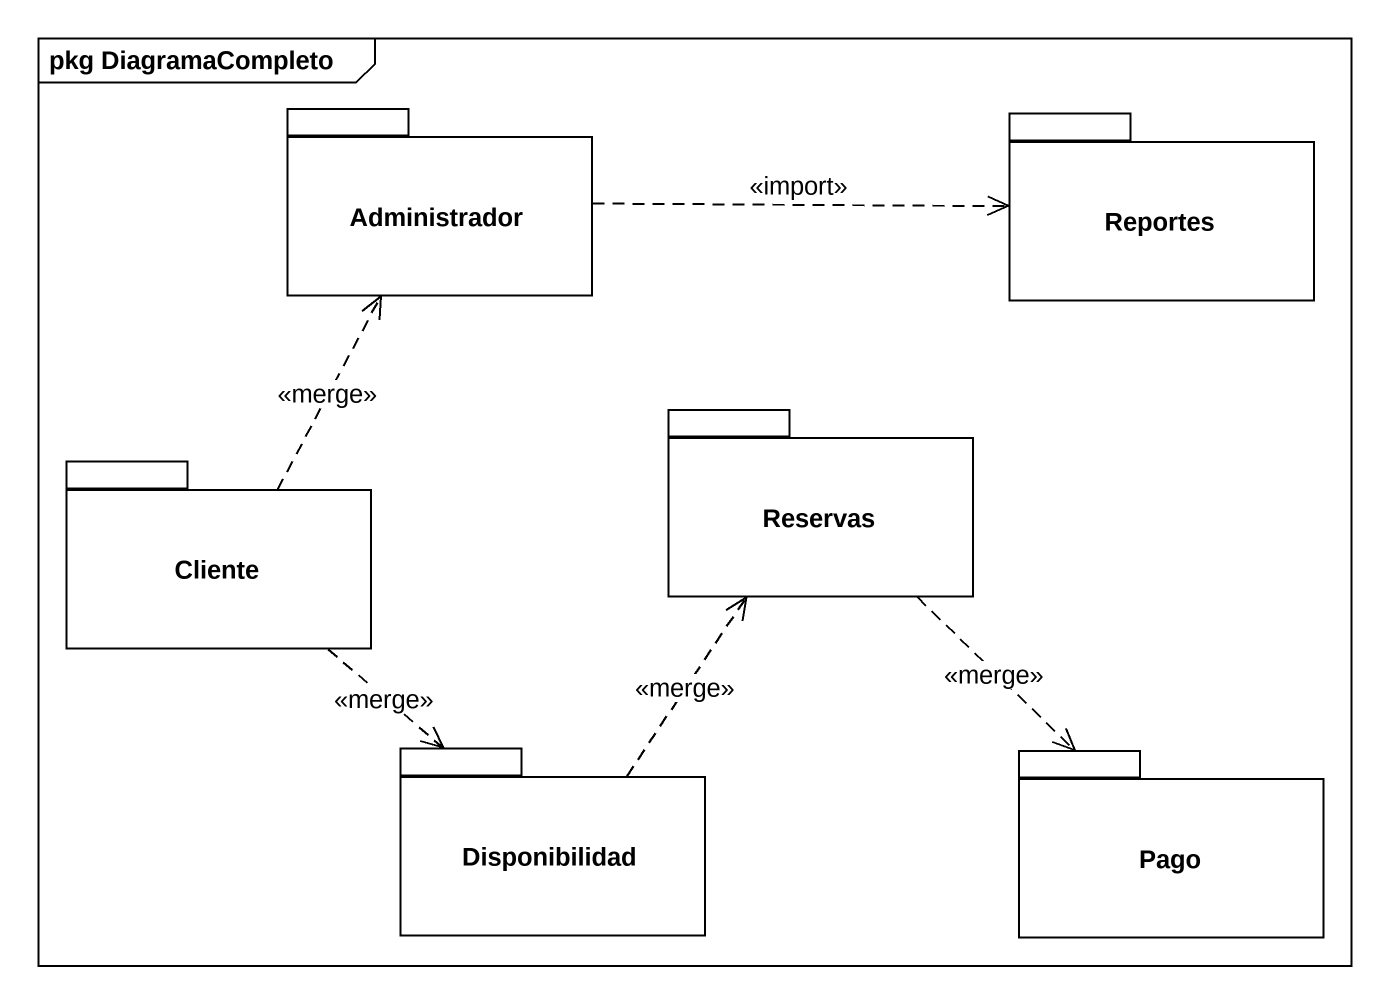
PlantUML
@startuml
mainframe pkg DiagramaCompleto
package Administrador {
}
package Reportes {
}
package Reservas {
}
package Cliente {
}
package Disponibilidad {
}
package Pago {
}
Administrador .right.> Reportes : <<import>>
Reservas ..> Pago : <<merge>>
Cliente .up.> Administrador : <<merge>>
Cliente ..> Disponibilidad : <<merge>>
Disponibilidad .up.> Reservas : <<merge>>
@enduml
